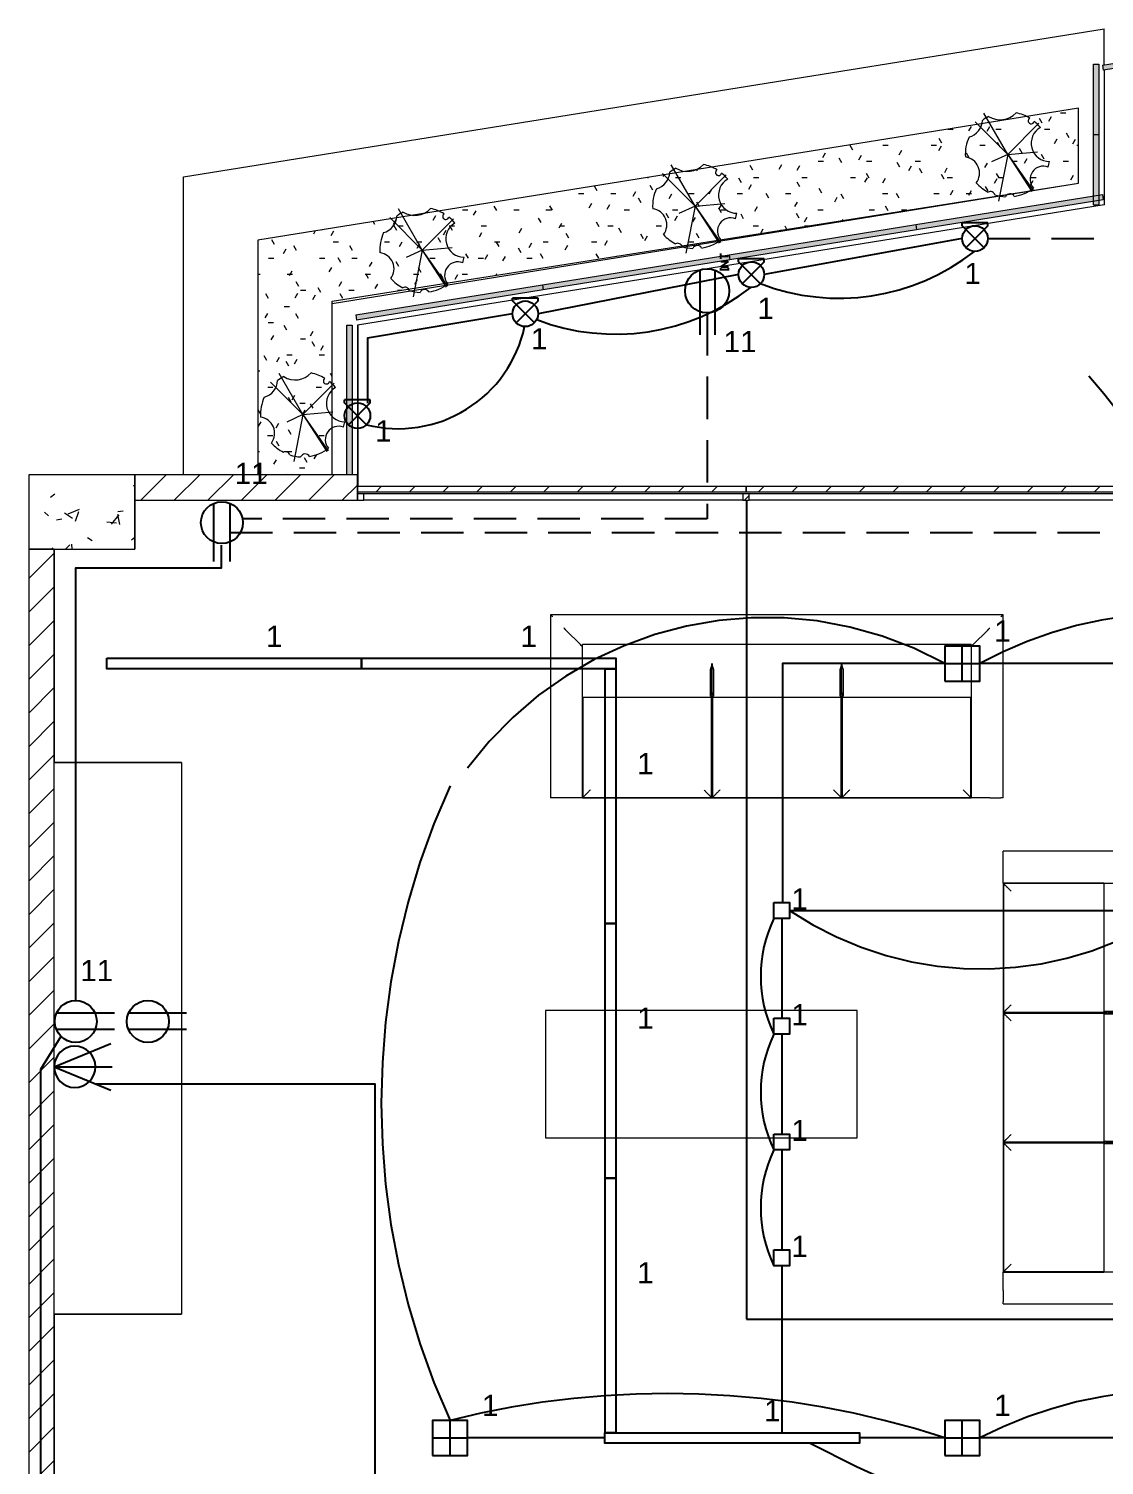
# Model space of a CAD drawing. Header units: inches. Extents: x 131 to 82119, y 71 to 16923.
# Drawn here: x 175.85 to 180.92, y 127.94 to 134.71 of the extents above; entities that cross this region are included whole.
import ezdxf
from ezdxf.enums import TextEntityAlignment as Align

# ---------------------------------------------------------------- set-up
doc = ezdxf.new("R2010")
doc.units = ezdxf.units.IN
doc.header["$MEASUREMENT"] = 0
doc.linetypes.add('HIDDEN', pattern=[9.525, 6.35, -3.175])
doc.linetypes.add('PISO', pattern=[0.3, 0.2, -0.1])
for name, color, linetype, lineweight in [('A-FLOR-____-OTLN', 192, 'Continuous', 18), ('A-FLOR-____-PATT', 8, 'Continuous', 18), ('A-GLAZ-CURT-MCUT', 52, 'Continuous', 18), ('A-GLAZ-CURT-OTLN', 52, 'Continuous', 18), ('A-GLAZ-CWMG-MCUT', 51, 'Continuous', 18), ('A-GLAZ-CWMG-OTLN', 51, 'Continuous', 18), ('A-WALL-____-MCUT', 113, 'Continuous', 18), ('A-WALL-____-OTLN', 113, 'Continuous', 18), ('A-WALL-____-PATT', 111, 'Continuous', 18), ('DUCTO-PARED O TECHO', 7, 'Continuous', 25), ('DUCTO-PISO', 7, 'PISO', 25), ('I-FURN-____-OTLN', 30, 'Continuous', 18), ('L-PLNT-____-OTLN', 71, 'Continuous', 18), ('RED-TELEVISION', 84, 'TELEVISION', 25), ('RED-TELEVISIÓN', 84, 'TELEVISION', 25), ('S-COLS-____-MCUT', 52, 'Continuous', 18), ('S-COLS-____-OTLN', 52, 'Continuous', 18), ('SIMBOLOGIA', 150, 'Continuous', 25)]:
    doc.layers.add(name, color=color, linetype=linetype, lineweight=lineweight)
for name, color, linetype in [('BLOQUES TOMAS Y LUCES', 140, 'Continuous'), ('LAMPARAS', 20, 'Continuous'), ('LUCES Y TOMAS', 5, 'Continuous'), ('Retorno', 5, 'HIDDEN')]:
    doc.layers.add(name, color=color, linetype=linetype)
doc.styles.get("Standard").update_dxf_attribs({"font": 'arial.ttf'})
doc.linetypes.add('TELEVISION', pattern='A,0.32,-0.13,["TV",Standard,S=0.065,R=0,X=-0.065,Y=-0.0325],-0.13', length=0.58)
pattern_1 = [(45, (197.74889, 144.03864), (-0.07919596, 0.07919596), [])]

# ---------------------------------------------------------------- blocks, each defined once
blk = doc.blocks.new('System Panel - Glazed-1898824-ARQ-P1')
at = {"layer": 'A-GLAZ-CURT-OTLN'}
h = blk.add_hatch(dxfattribs=at)
h.set_pattern_fill('FP_38', color=8, style=0, pattern_type=2)
h.set_pattern_definition([(45, (19.435, 11.539), (-0.07919596, 0.07919596), [])])
h.paths.add_polyline_path([(0.916, 0.0245), (0.916, 0.0495), (-0.916, 0.0495), (-0.916, 0.0245), (0.5021, 0.0245)], flags=0)
at = {"layer": 'A-GLAZ-CURT-MCUT'}
for p, q in [((0.916, 0.0495), (-0.916, 0.0495)), ((-0.916, 0.0495), (-0.916, 0.0245)), ((-0.916, 0.0245), (0.916, 0.0245)), ((0.916, 0.0245), (0.916, 0.0495))]:
    blk.add_line(p, q, dxfattribs=at)
blk = doc.blocks.new('System Panel - Glazed-1898825-ARQ-P1')
at = {"layer": 'A-GLAZ-CURT-OTLN'}
h = blk.add_hatch(dxfattribs=at)
h.set_pattern_fill('FP_39', color=8, style=0, pattern_type=2)
h.set_pattern_definition([(45, (17.596, 11.539), (-0.07919596, 0.07919596), [])])
h.paths.add_polyline_path([(0.9235, 0.0245), (0.9235, 0.0495), (-0.9235, 0.0495), (-0.9235, 0.0245), (0.6482, 0.0245)], flags=0)
at = {"layer": 'A-GLAZ-CURT-MCUT'}
for p, q in [((0.9235, 0.0495), (-0.9235, 0.0495)), ((-0.9235, 0.0495), (-0.9235, 0.0245)), ((-0.9235, 0.0245), (0.9235, 0.0245)), ((0.9235, 0.0245), (0.9235, 0.0495))]:
    blk.add_line(p, q, dxfattribs=at)
blk = doc.blocks.new('Rectangular Mullion - 30mm Square-1526672-ARQ-P1')
at = {"layer": 'A-GLAZ-CWMG-MCUT'}
for p, q in [((0, 0.015), (-0.03, 0.015)), ((-0.03, 0.015), (-0.03, -0.015)), ((0, -0.015), (0, 0.015)), ((-0.03, -0.015), (0, -0.015))]:
    blk.add_line(p, q, dxfattribs=at)
blk = doc.blocks.new('Rectangular Mullion - 30mm Square-1526674-ARQ-P1')
at = {"layer": 'A-GLAZ-CWMG-OTLN'}
h = blk.add_hatch(dxfattribs=at)
h.set_pattern_fill('FP_41', color=8, style=0, pattern_type=2)
h.set_pattern_definition([(315, (18.519, -11.539), (0.07919596, 0.07919596), [])])
h.paths.add_polyline_path([(0.015, 0.015), (0.015, -0.015), (-0.015, -0.015), (-0.015, 0.015)], flags=0)
at = {"layer": 'A-GLAZ-CWMG-MCUT'}
for p, q in [((-0.015, 0.015), (0.015, 0.015)), ((-0.015, -0.015), (-0.015, 0.015)), ((0.015, 0.015), (0.015, -0.015)), ((0.015, -0.015), (-0.015, -0.015))]:
    blk.add_line(p, q, dxfattribs=at)
blk = doc.blocks.new('Rectangular Mullion - 30mm Square-1759857-ARQ-P1')
at = {"layer": 'A-GLAZ-CWMG-OTLN'}
for p, q in [((-11.3273, -0.8562), (-13.1444, -0.8562)), ((-11.3273, -0.8862), (-13.1444, -0.8862))]:
    blk.add_line(p, q, dxfattribs=at)
blk = doc.blocks.new('Rectangular Mullion - 30mm Square-1898823-ARQ-P1')
at = {"layer": 'A-GLAZ-CWMG-OTLN'}
for p, q in [((-13.1744, -0.8562), (-14.9615, -0.8562)), ((-13.1744, -0.8862), (-14.9615, -0.8862))]:
    blk.add_line(p, q, dxfattribs=at)
blk = doc.blocks.new('System Panel - Glazed-1960145-ARQ-P1')
at = {"layer": 'A-GLAZ-CURT-OTLN'}
blk.add_hatch(color=256, dxfattribs=at).paths.add_polyline_path([(-0.1763, 0.0495), (-0.1763, 0.0245), (0.1763, 0.0245), (0.1763, 0.0495), (-0.0284, 0.0495)], flags=0)
for p, q in [((-0.1763, 0.0495), (0.1763, 0.0495)), ((0.1763, 0.0245), (-0.1763, 0.0245)), ((0.1763, 0.0495), (0.1763, 0.0245))]:
    blk.add_line(p, q, dxfattribs=at)
blk = doc.blocks.new('System Panel - Glazed-1950951-ARQ-P1')
at = {"layer": 'A-GLAZ-CURT-OTLN'}
blk.add_hatch(color=256, dxfattribs=at).paths.add_polyline_path([(-0.4457, 0.0245), (0.4457, 0.0245), (0.4457, 0.0495), (-0.4457, 0.0495)], flags=0)
for p, q in [((-0.4457, 0.0495), (0.4457, 0.0495)), ((-0.4457, 0.0495), (-0.4457, 0.0245)), ((0.4457, 0.0245), (-0.4457, 0.0245)), ((0.4457, 0.0495), (0.4457, 0.0245))]:
    blk.add_line(p, q, dxfattribs=at)
blk = doc.blocks.new('System Panel - Glazed-1960146-ARQ-P1')
at = {"layer": 'A-GLAZ-CURT-OTLN'}
blk.add_hatch(color=256, dxfattribs=at).paths.add_polyline_path([(-0.1659, 0.0245), (0.1659, 0.0245), (0.1659, 0.0495), (-0.1659, 0.0495)], flags=0)
for p, q in [((-0.1659, 0.0495), (0.1659, 0.0495)), ((-0.1659, 0.0495), (-0.1659, 0.0245)), ((0.1659, 0.0245), (-0.1659, 0.0245)), ((0.1659, 0.0495), (0.1659, 0.0245))]:
    blk.add_line(p, q, dxfattribs=at)
blk = doc.blocks.new('System Panel - Glazed-1950841-ARQ-P1')
at = {"layer": 'A-GLAZ-CURT-OTLN'}
blk.add_hatch(color=256, dxfattribs=at).paths.add_polyline_path([(-0.402, 0.0245), (0.402, 0.0245), (0.402, 0.0495), (-0.402, 0.0495)], flags=0)
for p, q in [((-0.402, 0.0495), (0.402, 0.0495)), ((-0.402, 0.0495), (-0.402, 0.0245)), ((0.402, 0.0245), (-0.402, 0.0245)), ((0.402, 0.0495), (0.402, 0.0245))]:
    blk.add_line(p, q, dxfattribs=at)
blk = doc.blocks.new('M_Mesa-Comedor - 1_47 x 0_60-1691682-ARQ-P1')
at = {"layer": 'I-FURN-____-OTLN'}
for p, q in [((0.7533, 0.3952), (-0.7167, 0.3952)), ((-0.7167, 0.3952), (-0.7167, -0.2048)), ((0.7533, -0.2048), (0.7533, 0.3952)), ((-0.7167, -0.2048), (0.7533, -0.2048))]:
    blk.add_line(p, q, dxfattribs=at)
blk = doc.blocks.new('Sofa_5284 - Sofa_5284-1675427-ARQ-P1')
at = {"layer": 'I-FURN-____-OTLN'}
for p, q in [((-1.3072, 0.8636), (-1.3072, 0)), ((0.8264, 0.8636), (-1.3072, 0.8636)), ((0.8264, 0), (0.8264, 0.8636)), ((-1.1662, 0.7226), (-1.2348, 0.7913)), ((0.6855, 0.7226), (0.7541, 0.7913)), ((0.6764, 0.7228), (-1.1572, 0.7228)), ((-1.1572, 0.7031), (-1.1572, 0.7227)), ((-1.1572, 0.642), (-1.1572, 0.7031)), ((0.6764, 0.7227), (0.6764, 0.7031)), ((0.6764, 0.7031), (0.6764, 0.642)), ((-1.1572, 0.6036), (-1.1572, 0.642)), ((-0.546, 0.4999), (-0.546, 0.6331)), ((-0.546, 0.6331), (-0.546, 0.4999)), ((-0.546, 0.4999), (-0.546, 0.6331)), ((0.0652, 0.4999), (0.0652, 0.6331)), ((0.0652, 0.6331), (0.0652, 0.4999)), ((0.0652, 0.4999), (0.0652, 0.6331)), ((0.6764, 0.642), (0.6764, 0.6036)), ((-1.1572, 0.4767), (-1.1572, 0.6036)), ((-0.553, 0.4801), (-0.553, 0.6036)), ((-0.5389, 0.6036), (-0.5389, 0.4801)), ((0.0582, 0.4801), (0.0582, 0.6036)), ((0.0723, 0.6036), (0.0723, 0.4801)), ((0.6764, 0.6036), (0.6764, 0.4767)), ((-1.1572, 0.4757), (-1.1572, 0.4767)), ((-1.1572, 0), (-1.1572, 0.4767)), ((-1.1572, 0.4757), (-1.1572, 0.0025)), ((-1.1572, 0.4755), (0.6764, 0.4755)), ((-1.1567, 0.0025), (-1.1567, 0.4757)), ((-1.1547, 0.4757), (-1.1547, 0.0025)), ((-1.1547, 0.4757), (-1.1547, 0.0025)), ((-0.5389, 0.4801), (-0.553, 0.4801)), ((-0.5485, 0.0025), (-0.5485, 0.4757)), ((-0.5485, 0.0025), (-0.5485, 0.4757)), ((-0.5465, 0.4757), (-0.5465, 0.0025)), ((-0.546, 0.4757), (-0.546, 0.0025)), ((-0.546, 0.0025), (-0.546, 0.4757)), ((-0.5455, 0.0025), (-0.5455, 0.4757)), ((-0.5435, 0.4757), (-0.5435, 0.0025)), ((-0.5435, 0.4757), (-0.5435, 0.0025)), ((0.0723, 0.4801), (0.0582, 0.4801)), ((0.0627, 0.0025), (0.0627, 0.4757)), ((0.0627, 0.0025), (0.0627, 0.4757)), ((0.0647, 0.4757), (0.0647, 0.0025)), ((0.0652, 0.4757), (0.0652, 0.0025)), ((0.0652, 0.0025), (0.0652, 0.4757)), ((0.0657, 0.0025), (0.0657, 0.4757)), ((0.0677, 0.4757), (0.0677, 0.0025)), ((0.0677, 0.4757), (0.0677, 0.0025)), ((0.6739, 0.0025), (0.6739, 0.4757)), ((0.6739, 0.0025), (0.6739, 0.4757)), ((0.6759, 0.4757), (0.6759, 0.0025)), ((0.6764, 0.4767), (0.6764, 0.4757)), ((0.6764, 0.4767), (0.6764, 0)), ((0.6764, 0.0025), (0.6764, 0.4757)), ((-1.2972, 0), (-1.3072, 0)), ((-1.2442, 0), (-1.2972, 0)), ((-1.2348, 0), (-1.2442, 0)), ((-1.1662, 0), (-1.2348, 0)), ((-1.1572, 0), (-1.1662, 0)), ((-1.1572, 0.0025), (-1.1567, 0.0025)), ((-1.1572, 0), (0.6764, 0)), ((-1.1547, 0.0025), (-1.1567, 0.0025)), ((-1.1547, 0.0025), (-0.5485, 0.0025)), ((-0.5465, 0.0025), (-0.5485, 0.0025)), ((-0.5465, 0.0025), (-0.546, 0.0025)), ((-0.546, 0.0025), (-0.5455, 0.0025)), ((-0.5435, 0.0025), (-0.5455, 0.0025)), ((-0.5435, 0.0025), (0.0627, 0.0025)), ((0.0647, 0.0025), (0.0627, 0.0025)), ((0.0647, 0.0025), (0.0652, 0.0025)), ((0.0652, 0.0025), (0.0657, 0.0025)), ((0.0677, 0.0025), (0.0657, 0.0025)), ((0.0677, 0.0025), (0.6739, 0.0025)), ((0.6759, 0.0025), (0.6739, 0.0025)), ((0.6759, 0.0025), (0.6764, 0.0025)), ((0.6855, 0), (0.6764, 0)), ((0.7541, 0), (0.6855, 0)), ((0.7635, 0), (0.7541, 0)), ((0.7635, 0), (0.8164, 0)), ((0.8264, 0), (0.8164, 0))]:
    blk.add_line(p, q, dxfattribs=at)
for centre, major_axis, start_param, end_param in [((-0.581, 0.4999), (-0.035, 0), 2.49648, 3.141593), ((-0.511, 0.4999), (0.035, 0), 3.141593, 3.786705), ((0.0302, 0.4999), (-0.035, 0), 2.49648, 3.141593), ((0.1002, 0.4999), (0.035, 0), 3.141593, 3.786705)]:
    blk.add_ellipse(centre, major_axis=major_axis, ratio=0.939693, start_param=start_param, end_param=end_param, dxfattribs=at)
for points, knots in [([(-1.2972, 0.8536), (-1.298, 0.8545), (-1.2993, 0.8558), (-1.301, 0.8574), (-1.302, 0.8584), (-1.3027, 0.8592), (-1.3034, 0.8599), (-1.3041, 0.8605), (-1.3047, 0.8611), (-1.3052, 0.8617), (-1.3059, 0.8623), (-1.3064, 0.8629), (-1.307, 0.8634), (-1.3072, 0.8636), (-1.3072, 0.8636)], [0, 0, 0, 0, 0.166667, 0.25, 0.333333, 0.375, 0.416667, 0.5, 0.541667, 0.583333, 0.666667, 0.75, 0.833333, 1, 1, 1, 1]), ([(0.8164, 0.8536), (0.8173, 0.8545), (0.8186, 0.8558), (0.8203, 0.8574), (0.8213, 0.8584), (0.822, 0.8592), (0.8227, 0.8599), (0.8234, 0.8605), (0.824, 0.8611), (0.8245, 0.8617), (0.8251, 0.8623), (0.8257, 0.8629), (0.8263, 0.8634), (0.8264, 0.8636), (0.8264, 0.8636)], [0, 0, 0, 0, 0.166667, 0.25, 0.333333, 0.375, 0.416667, 0.5, 0.541667, 0.583333, 0.666667, 0.75, 0.833333, 1, 1, 1, 1]), ([(-1.2348, 0.7913), (-1.2351, 0.7916), (-1.2357, 0.7921), (-1.2367, 0.7931), (-1.2375, 0.794), (-1.2385, 0.7949), (-1.2395, 0.796), (-1.2407, 0.7971), (-1.2422, 0.7986), (-1.2434, 0.7998), (-1.2442, 0.8007)], [0, 0, 0, 0, 0.2, 0.3, 0.4, 0.5, 0.6, 0.7, 0.8, 1, 1, 1, 1]), ([(0.7541, 0.7913), (0.7544, 0.7916), (0.7549, 0.7921), (0.7559, 0.7931), (0.7568, 0.794), (0.7578, 0.7949), (0.7588, 0.796), (0.7599, 0.7971), (0.7615, 0.7986), (0.7627, 0.7999), (0.7635, 0.8007)], [0, 0, 0, 0, 0.2, 0.3, 0.4, 0.5, 0.6, 0.7, 0.8, 1, 1, 1, 1]), ([(-0.553, 0.6036), (-0.553, 0.6039), (-0.5529, 0.6048), (-0.5526, 0.6061), (-0.5522, 0.6073), (-0.5519, 0.6082), (-0.5516, 0.6093), (-0.5512, 0.6103), (-0.5508, 0.6114), (-0.5503, 0.6126), (-0.5499, 0.6138), (-0.5494, 0.6151), (-0.549, 0.6164), (-0.5486, 0.6178), (-0.5481, 0.6192), (-0.5477, 0.6206), (-0.5474, 0.6221), (-0.547, 0.6236), (-0.5467, 0.6251), (-0.5464, 0.6272), (-0.5461, 0.6299), (-0.546, 0.6321), (-0.546, 0.6331)], [0, 0, 0, 0, 0.083333, 0.166667, 0.208333, 0.25, 0.291667, 0.333333, 0.375, 0.416667, 0.458333, 0.5, 0.541667, 0.583333, 0.625, 0.666667, 0.708333, 0.75, 0.791667, 0.833333, 0.916667, 1, 1, 1, 1]), ([(-0.546, 0.6331), (-0.5459, 0.6321), (-0.5458, 0.6299), (-0.5456, 0.6272), (-0.5452, 0.6251), (-0.5449, 0.6236), (-0.5446, 0.6221), (-0.5442, 0.6206), (-0.5438, 0.6192), (-0.5434, 0.6178), (-0.5429, 0.6164), (-0.5425, 0.6151), (-0.542, 0.6138), (-0.5416, 0.6126), (-0.5412, 0.6114), (-0.5408, 0.6103), (-0.5404, 0.6093), (-0.54, 0.6082), (-0.5397, 0.6073), (-0.5393, 0.6061), (-0.5391, 0.6048), (-0.5389, 0.6039), (-0.5389, 0.6036)], [0, 0, 0, 0, 0.083333, 0.166667, 0.208333, 0.25, 0.291667, 0.333333, 0.375, 0.416667, 0.458333, 0.5, 0.541667, 0.583333, 0.625, 0.666667, 0.708333, 0.75, 0.791667, 0.833333, 0.916667, 1, 1, 1, 1]), ([(0.0582, 0.6036), (0.0582, 0.6039), (0.0583, 0.6048), (0.0586, 0.6061), (0.059, 0.6073), (0.0593, 0.6082), (0.0596, 0.6093), (0.06, 0.6103), (0.0604, 0.6114), (0.0609, 0.6126), (0.0613, 0.6138), (0.0618, 0.6151), (0.0622, 0.6164), (0.0626, 0.6178), (0.0631, 0.6192), (0.0635, 0.6206), (0.0638, 0.6221), (0.0642, 0.6236), (0.0645, 0.6251), (0.0648, 0.6272), (0.0651, 0.6299), (0.0652, 0.6321), (0.0652, 0.6331)], [0, 0, 0, 0, 0.083333, 0.166667, 0.208333, 0.25, 0.291667, 0.333333, 0.375, 0.416667, 0.458333, 0.5, 0.541667, 0.583333, 0.625, 0.666667, 0.708333, 0.75, 0.791667, 0.833333, 0.916667, 1, 1, 1, 1]), ([(0.0652, 0.6331), (0.0653, 0.6321), (0.0654, 0.6299), (0.0656, 0.6272), (0.066, 0.6251), (0.0663, 0.6236), (0.0666, 0.6221), (0.067, 0.6206), (0.0674, 0.6192), (0.0678, 0.6178), (0.0683, 0.6164), (0.0687, 0.6151), (0.0692, 0.6138), (0.0696, 0.6126), (0.07, 0.6114), (0.0704, 0.6103), (0.0708, 0.6093), (0.0712, 0.6082), (0.0715, 0.6073), (0.0719, 0.6061), (0.0721, 0.6048), (0.0723, 0.6039), (0.0723, 0.6036)], [0, 0, 0, 0, 0.083333, 0.166667, 0.208333, 0.25, 0.291667, 0.333333, 0.375, 0.416667, 0.458333, 0.5, 0.541667, 0.583333, 0.625, 0.666667, 0.708333, 0.75, 0.791667, 0.833333, 0.916667, 1, 1, 1, 1]), ([(-1.1197, 0.0375), (-1.1228, 0.0344), (-1.1273, 0.0299), (-1.1331, 0.0241), (-1.1365, 0.0206), (-1.1391, 0.018), (-1.1416, 0.0156), (-1.1439, 0.0133), (-1.146, 0.0112), (-1.1479, 0.0092), (-1.1501, 0.0071), (-1.1521, 0.0051), (-1.1541, 0.0031), (-1.1547, 0.0025), (-1.1547, 0.0025)], [0, 0, 0, 0, 0.166667, 0.25, 0.333333, 0.375, 0.416667, 0.5, 0.541667, 0.583333, 0.666667, 0.75, 0.833333, 1, 1, 1, 1]), ([(-0.5835, 0.0375), (-0.5804, 0.0344), (-0.5758, 0.0299), (-0.57, 0.0241), (-0.5666, 0.0206), (-0.564, 0.0181), (-0.5615, 0.0156), (-0.5592, 0.0132), (-0.5571, 0.0112), (-0.5552, 0.0092), (-0.5531, 0.0071), (-0.551, 0.0051), (-0.5491, 0.0031), (-0.5485, 0.0025), (-0.5485, 0.0025)], [0, 0, 0, 0, 0.166667, 0.25, 0.333333, 0.375, 0.416667, 0.5, 0.541667, 0.583333, 0.666667, 0.75, 0.833333, 1, 1, 1, 1]), ([(-0.5085, 0.0375), (-0.5116, 0.0344), (-0.5161, 0.0299), (-0.5219, 0.0241), (-0.5253, 0.0206), (-0.5279, 0.018), (-0.5304, 0.0156), (-0.5327, 0.0133), (-0.5348, 0.0112), (-0.5367, 0.0092), (-0.5389, 0.0071), (-0.5409, 0.0051), (-0.5429, 0.0031), (-0.5435, 0.0025), (-0.5435, 0.0025)], [0, 0, 0, 0, 0.166667, 0.25, 0.333333, 0.375, 0.416667, 0.5, 0.541667, 0.583333, 0.666667, 0.75, 0.833333, 1, 1, 1, 1]), ([(0.0277, 0.0375), (0.0308, 0.0344), (0.0354, 0.0299), (0.0412, 0.0241), (0.0446, 0.0206), (0.0472, 0.0181), (0.0497, 0.0156), (0.052, 0.0132), (0.0541, 0.0112), (0.056, 0.0092), (0.0581, 0.0071), (0.0602, 0.0051), (0.0621, 0.0031), (0.0627, 0.0025), (0.0627, 0.0025)], [0, 0, 0, 0, 0.166667, 0.25, 0.333333, 0.375, 0.416667, 0.5, 0.541667, 0.583333, 0.666667, 0.75, 0.833333, 1, 1, 1, 1]), ([(0.1027, 0.0375), (0.0996, 0.0344), (0.0951, 0.0299), (0.0893, 0.0241), (0.0859, 0.0206), (0.0833, 0.018), (0.0808, 0.0156), (0.0785, 0.0133), (0.0764, 0.0112), (0.0745, 0.0092), (0.0723, 0.0071), (0.0703, 0.0051), (0.0683, 0.0031), (0.0677, 0.0025), (0.0677, 0.0025)], [0, 0, 0, 0, 0.166667, 0.25, 0.333333, 0.375, 0.416667, 0.5, 0.541667, 0.583333, 0.666667, 0.75, 0.833333, 1, 1, 1, 1]), ([(0.6389, 0.0375), (0.642, 0.0344), (0.6466, 0.0299), (0.6524, 0.0241), (0.6558, 0.0206), (0.6584, 0.0181), (0.6609, 0.0156), (0.6632, 0.0132), (0.6653, 0.0112), (0.6672, 0.0092), (0.6693, 0.0071), (0.6714, 0.0051), (0.6733, 0.0031), (0.6739, 0.0025), (0.6739, 0.0025)], [0, 0, 0, 0, 0.166667, 0.25, 0.333333, 0.375, 0.416667, 0.5, 0.541667, 0.583333, 0.666667, 0.75, 0.833333, 1, 1, 1, 1])]:
    blk.add_open_spline(points, degree=3, knots=knots, dxfattribs=at)
for points in [[(-1.1572, 0.7136), (-1.1572, 0.7136), (-1.1587, 0.7151), (-1.1632, 0.7196), (-1.1662, 0.7226)], [(0.6764, 0.7136), (0.6764, 0.7136), (0.678, 0.7151), (0.6825, 0.7197), (0.6855, 0.7226)]]:
    blk.add_open_spline(points, degree=3, dxfattribs=at)
blk = doc.blocks.new('Mueble TV - 1200 x 600 x 450 mm-1108446-ARQ-P1')
at = {"layer": 'I-FURN-____-OTLN'}
for p, q in [((-1.3, -0.2925), (-1.3, 0.3075)), ((-1.3, 0.3075), (-1.3, -0.2925)), ((1.3, 0.3075), (1.3, -0.2925)), ((1.3, -0.2925), (1.3, 0.3075)), ((1.3, -0.2925), (-1.3, -0.2925)), ((1.3, -0.2925), (-1.3, -0.2925))]:
    blk.add_line(p, q, dxfattribs=at)
blk = doc.blocks.new('M_RPC Plant - Tropical - Agave - 0_45 Meters-752007-ARQ-P1')
at = {"layer": 'L-PLNT-____-OTLN'}
for q in [(-0.1531, 0.1496), (-0.1121, 0.1907), (0.1474, 0.1437), (0.1412, 0.0087), (-0.0755, -0.0388), (-0.0429, -0.2245), (0.1136, -0.1784), (0.1196, -0.1743)]:
    blk.add_line((0.0001, -0.0036), q, dxfattribs=at)
for centre, radius, start, end in [((-0.2035, 0.1601), 0.0842, 284.57613, 357.80784), ((0.0001, -0.0036), 0.2, 116.66959, 126.64874), ((-0.0359, 0.2628), 0.1029, 238.46574, 316.91228), ((0.0001, -0.0036), 0.2, 58.80801, 78.70842), ((0.1112, 0.1551), 0.0145, 121.29669, 348.70331), ((0.0001, -0.0036), 0.2, 39.64798, 51.19199), ((0.0001, -0.0036), 0.2, 155.73523, 183.40242), ((0.1972, 0.0492), 0.0863, 119.9838, 270.0162), ((-0.21, -0.0919), 0.0771, 323.3668, 82.22601), ((0.1685, -0.1215), 0.0628, 68.9276, 221.0724), ((0.0001, -0.0036), 0.2, 342.74241, 350.35202), ((0.0001, -0.0036), 0.2, 222.19039, 242.62092), ((-0.0817, -0.2008), 0.0221, 17.36476, 117.58763), ((0.0001, -0.0036), 0.2, 252.33148, 266.99421), ((0.011, -0.212), 0.0231, 28.15183, 157.84817), ((0.0001, -0.0036), 0.2, 279.00579, 307.25759)]:
    blk.add_arc(centre, radius, start, end, dxfattribs=at)
blk = doc.blocks.new('System Panel - Glazed-V30-ARQ-P1')
at = {"layer": 'A-GLAZ-CURT-OTLN'}
blk.add_hatch(color=256, dxfattribs=at).paths.add_polyline_path([(-0.1763, 0.0495), (-0.1763, 0.0245), (0.1763, 0.0245), (0.1763, 0.0495)], flags=0)
for p, q in [((-0.1763, 0.0495), (0.1763, 0.0495)), ((-0.1763, 0.0495), (-0.1763, 0.0245)), ((0.1763, 0.0245), (-0.1763, 0.0245)), ((0.1763, 0.0495), (0.1763, 0.0245))]:
    blk.add_line(p, q, dxfattribs=at)
blk = doc.blocks.new('LUZAP')
at = {"layer": 'SIMBOLOGIA'}
for p, q in [((-0.09, 0.02), (0.064, 0.174)), ((-0.064, 0.174), (0.09, 0.02)), ((-0.09, 0.02), (-0.09, 0)), ((-0.09, 0), (0.09, 0)), ((0.09, 0.02), (0.09, 0))]:
    blk.add_line(p, q, dxfattribs=at)
blk.add_circle((0, 0.11), 0.09, dxfattribs=at)
blk = doc.blocks.new('TOMA')
at = {"layer": 'SIMBOLOGIA'}
for p, q in [((-0.0301, 0.2165), (-0.0301, 0.0062)), ((0.0294, 0.2165), (0.0294, 0.1463)), ((0.0294, 0.1463), (0.0294, 0.0059))]:
    blk.add_line(p, q, dxfattribs=at)
blk.add_circle((0, 0.0761), 0.0761, dxfattribs=at)
blk = doc.blocks.new('TV')
at = {"layer": 'RED-TELEVISION', "linetype": 'Continuous'}
for q in [(-0.2063, 0.0852), (-0.2103, 0), (-0.2063, -0.0852)]:
    blk.add_line((0, 0), q, dxfattribs=at)
blk.add_circle((-0.075, 0), 0.075, dxfattribs=at)
blk = doc.blocks.new('TOMA MONOF INTEMPERIE')
at = {"layer": 'BLOQUES TOMAS Y LUCES'}
for p, q in [((-0.0076, 0.044), (-0.3947, 0.044)), ((-0.0084, -0.0462), (-0.3947, -0.0462)), ((-0.0108, -0.0813), (0.0049, -0.0813)), ((-0.003, -0.0813), (-0.003, -0.1274)), ((0.0127, -0.0813), (0.0127, -0.1274)), ((0.0127, -0.0813), (0.0441, -0.1274)), ((0.0441, -0.0813), (0.0441, -0.1274)), ((0.0598, -0.0813), (0.0912, -0.0813)), ((0.0755, -0.0813), (0.0755, -0.1274)), ((-0.0108, -0.1274), (0.0049, -0.1274))]:
    blk.add_line(p, q, dxfattribs=at)
blk.add_circle((-0.1319, 0), 0.1319, dxfattribs=at)

msp = doc.modelspace()

# ---------------------------------------------------------------- hatches: boundary and pattern name
at = {"layer": 'A-FLOR-____-PATT'}
h = msp.add_hatch(dxfattribs=at)
h.set_pattern_fill('FP_52', color=256, style=0, pattern_type=2)
h.set_pattern_definition([(0, (197.74889, 144.03864), (0.305, 0.076), [0.025, -0.203, 0.025, -0.203, -1.219]), (0, (197.74889, 144.03864), (0.305, 0.076), [-0.457, 0.025, -0.432, 0.025, -0.203, -0.533]), (0, (197.74889, 144.03864), (0.305, 0.076), [-1.143, 0.025, -0.127, 0.025, -0.356]), (120, (197.86289, 144.07764), (-0.21831793, 0.22613775), [0.025, -0.203, 0.025, -0.203, -1.219]), (120, (197.86289, 144.07764), (-0.21831793, 0.22613775), [-0.457, 0.025, -0.432, 0.025, -0.203, -0.533]), (120, (197.86289, 144.07764), (-0.21831793, 0.22613775), [-1.143, 0.025, -0.127, 0.025, -0.356]), (240, (197.90089, 144.22964), (-0.08668207, -0.30213775), [0.025, -0.203, 0.025, -0.203, -1.219]), (240, (197.90089, 144.22964), (-0.08668207, -0.30213775), [-0.457, 0.025, -0.432, 0.025, -0.203, -0.533]), (240, (197.90089, 144.22964), (-0.08668207, -0.30213775), [-1.143, 0.025, -0.127, 0.025, -0.356])])
h.paths.add_polyline_path([(177.2774, 132.6055), (177.2774, 133.4231), (180.7974, 133.9795), (180.7974, 134.334), (176.9274, 133.7111), (176.9274, 132.6055)], flags=0)
at = {"layer": 'A-WALL-____-PATT'}
h = msp.add_hatch(dxfattribs=at)
h.set_pattern_fill('FP_37', color=8, style=0, pattern_type=2)
h.set_pattern_definition(pattern_1)
h.paths.add_polyline_path([(177.3974, 132.4855), (177.3974, 132.6055), (176.3474, 132.6055), (176.3474, 132.4855), (176.8298, 132.4855)], flags=0)
h = msp.add_hatch(dxfattribs=at)
h.set_pattern_fill('FP_37', color=8, style=0, pattern_type=2)
h.set_pattern_definition(pattern_1)
h.paths.add_polyline_path([(175.8474, 127.4175), (175.9674, 127.4175), (175.9674, 132.2555), (175.8474, 132.2555), (175.8474, 129.1642)], flags=0)
at = {"layer": 'S-COLS-____-OTLN'}
h = msp.add_hatch(dxfattribs=at)
h.set_pattern_fill('FP_31', style=0, pattern_type=2)
h.set_pattern_definition([(50, (197.7489, 144.03864), (0.546432, -0.047308), [0.057, -0.629]), (355, (197.7489, 144.03864), (-0.105429, 0.57337), [0.046, -0.503]), (100.451, (197.7939, 144.03464), (0.440955, 0.525708), [0.049, -0.534]), (46.184, (197.7489, 144.19164), (0.813123, -0.12606), [0.086, -0.943]), (96.636, (197.8169, 144.18064), (0.711995, 0.742252), [0.073, -0.801]), (351.184, (197.7489, 144.19164), (0.71223, 0.742616), [0.069, -0.754]), (21, (197.8249, 144.15364), (0.454985, -0.306292), [0.057, -0.629]), (326, (197.8249, 144.15364), (0.185766, 0.552594), [0.046, -0.503]), (71.451, (197.8629, 144.12764), (0.640536, 0.246016), [0.049, -0.534]), (37.5, (197.7489, 144.03864), (0.009206, 0.2541166), [0.025, -0.472, 0.025, -0.485, -0.505]), (37.5, (197.7489, 144.03864), (0.009206, 0.2541166), [-1.007, 0.025, -0.48]), (7.5, (197.7489, 144.03864), (0.2004608, 0.3007382), [0.025, -0.266, 0.025, -0.46, -0.192]), (7.5, (197.7489, 144.03864), (0.2004608, 0.3007382), [-0.776, 0.025, -0.167]), (327.5, (197.5789, 144.03864), (0.4064829, -0.0170776), [0.025, -0.165, 0.025, -0.569, -0.789]), (327.5, (197.5789, 144.03864), (0.4064829, -0.0170776), [-0.785, 0.025, -0.764]), (317.5, (197.5029, 144.03864), (0.4439987, 0.076008), [0.025, -0.223, 0.025, -0.37, -0.56]), (317.5, (197.5029, 144.03864), (0.4439987, 0.076008), [-0.642, 0.025, -0.535])])
h.paths.add_polyline_path([(176.3474, 132.2555), (176.3474, 132.6055), (175.8474, 132.6055), (175.8474, 132.2555)], flags=0)

# ---------------------------------------------------------------- linework, layer by layer
at = {"linetype": 'HIDDEN'}
for p, q in [((179.232, 132.4806), (179.232, 128.6253)), ((179.232, 128.6253), (183.2987, 128.6253))]:
    msp.add_line(p, q, dxfattribs=at)
at = {"layer": 'A-FLOR-____-OTLN'}
for p, q in [((177.2774, 133.4231), (180.7974, 133.9795)), ((180.919, 133.8775), (180.9174, 133.8772)), ((177.2774, 132.6055), (177.2774, 133.4231)), ((177.399, 133.311), (177.399, 132.55)), ((177.3978, 132.525), (177.3978, 132.5155)), ((176.3478, 132.4855), (176.3478, 132.2555)), ((175.9678, 132.2555), (175.9678, 131.249)), ((175.9678, 128.649), (175.9678, 127.4175))]:
    msp.add_line(p, q, dxfattribs=at)
at = {"layer": 'A-WALL-____-MCUT'}
for p, q in [((177.3974, 132.6055), (176.3474, 132.6055)), ((176.3474, 132.6055), (176.3474, 132.4855)), ((177.3974, 132.4855), (177.3974, 132.6055)), ((176.3474, 132.4855), (177.3974, 132.4855)), ((175.9674, 132.2555), (175.8474, 132.2555)), ((175.8474, 132.2555), (175.8474, 127.4175)), ((175.9674, 127.4175), (175.9674, 132.2555))]:
    msp.add_line(p, q, dxfattribs=at)
at = {"layer": 'A-WALL-____-OTLN'}
for p, q in [((176.5774, 134.0093), (180.9174, 134.7078)), ((180.9174, 134.5379), (180.9174, 134.7078)), ((180.9174, 134.5126), (180.9174, 133.8772)), ((180.7974, 134.334), (176.9274, 133.7111)), ((180.7974, 133.9795), (180.7974, 134.334)), ((176.5774, 132.6055), (176.5774, 134.0093)), ((177.2774, 133.413), (180.7974, 133.9795)), ((180.9174, 133.8772), (177.3974, 133.3107)), ((176.9274, 133.7111), (176.9274, 132.6055)), ((177.3974, 133.3107), (177.3974, 132.6055))]:
    msp.add_line(p, q, dxfattribs=at)
at = {"layer": 'DUCTO-PARED O TECHO'}
for points in [[(180.2483, 133.7188), (179.315, 133.5491)], [(179.194, 133.5491), (178.2489, 133.3641)], [(178.128, 133.3641), (177.4441, 133.2494), (177.4441, 132.9427)], [(176.069, 130.1276), (176.069, 132.1665), (176.7566, 132.1665), (176.7566, 132.2732)], [(180.1663, 131.7157), (179.4008, 131.7157), (179.4008, 130.5894)], [(182.1996, 131.7157), (180.331, 131.7157)], [(179.4348, 130.5519), (181.1776, 130.5519)], [(179.3974, 130.5144), (179.3974, 130.0438)], [(175.9995, 129.9586), (175.9035, 129.8017), (175.9035, 127.5366), (176.7713, 127.5366)], [(179.3974, 129.9688), (179.3974, 129.4982)], [(179.3974, 129.4232), (179.3974, 128.9495)], [(179.3974, 128.8777), (179.3974, 128.0907)], [(178.564, 128.0657), (177.9163, 128.0657)], [(180.1663, 128.0657), (179.764, 128.0657)], [(182.1996, 128.0657), (180.331, 128.0657)]]:
    msp.add_lwpolyline(points, dxfattribs=at)
at = {"layer": 'DUCTO-PISO'}
for points in [[(180.3692, 133.7188), (182.9213, 133.7188), (182.9213, 128.234), (183.4609, 128.234), (183.4609, 127.6414)], [(176.7971, 132.334), (183.6991, 132.334), (183.6991, 133.3744)], [(179.0457, 133.3683), (179.0457, 132.3972), (176.8553, 132.3972)]]:
    msp.add_lwpolyline(points, dxfattribs=at)
at = {"layer": 'LAMPARAS'}
for p, q in [((180.331, 131.798), (180.1663, 131.798)), ((180.1663, 131.798), (180.1663, 131.6333)), ((180.2487, 131.6333), (180.2487, 131.798)), ((180.1663, 131.7157), (180.331, 131.7157)), ((180.1663, 131.6333), (180.331, 131.6333)), ((177.9163, 128.148), (177.7516, 128.148)), ((177.7516, 128.148), (177.7516, 127.9833)), ((177.834, 127.9833), (177.834, 128.148)), ((180.331, 128.148), (180.1663, 128.148)), ((180.1663, 128.148), (180.1663, 127.9833)), ((180.2487, 127.9833), (180.2487, 128.148)), ((177.7516, 128.0657), (177.9163, 128.0657)), ((180.1663, 128.0657), (180.331, 128.0657)), ((177.7516, 127.9833), (177.9163, 127.9833)), ((180.1663, 127.9833), (180.331, 127.9833))]:
    msp.add_line(p, q, dxfattribs=at)
for points in [[(180.1663, 131.6333), (180.331, 131.6333), (180.331, 131.798), (180.1663, 131.798)], [(176.2156, 131.7407), (177.4156, 131.7407), (177.4156, 131.6907), (176.2156, 131.6907)], [(177.4156, 131.7407), (178.6156, 131.7407), (178.6156, 131.6907), (177.4156, 131.6907)], [(178.5656, 130.4907), (178.5656, 131.6907), (178.6156, 131.6907), (178.6156, 130.4907)], [(179.3599, 130.5894), (179.4348, 130.5894), (179.4348, 130.5144), (179.3599, 130.5144)], [(178.5656, 129.2907), (178.5656, 130.4907), (178.6156, 130.4907), (178.6156, 129.2907)], [(179.3599, 130.0438), (179.4348, 130.0438), (179.4348, 129.9688), (179.3599, 129.9688)], [(179.3599, 129.4982), (179.4348, 129.4982), (179.4348, 129.4232), (179.3599, 129.4232)], [(178.5656, 128.0907), (178.5656, 129.2907), (178.6156, 129.2907), (178.6156, 128.0907)], [(179.3599, 128.9527), (179.4348, 128.9527), (179.4348, 128.8777), (179.3599, 128.8777)], [(177.7516, 127.9833), (177.9163, 127.9833), (177.9163, 128.148), (177.7516, 128.148)], [(180.1663, 127.9833), (180.331, 127.9833), (180.331, 128.148), (180.1663, 128.148)], [(178.564, 128.0907), (179.764, 128.0907), (179.764, 128.0407), (178.564, 128.0407)]]:
    msp.add_lwpolyline(points, close=True, dxfattribs=at)
at = {"layer": 'RED-TELEVISIÓN'}
msp.add_lwpolyline([(177.4813, 124.6702), (177.4813, 129.7331), (176.1661, 129.7331)], dxfattribs=at)
at = {"layer": 'Retorno'}
for centre, radius, start, end in [((179.6675, 134.4711), 1.0334, 249.00231, 308.14284), ((170.5204, 124.533), 13.3989, 12.4319, 42.94532), ((178.6133, 134.3015), 1.0334, 249.00231, 308.14284), ((177.5897, 133.4324), 0.6096, 255.80571, 347.81516), ((179.3228, 130.1854), 1.7474, 61.13629, 143.60349), ((181.2653, 130.0084), 1.9462, 61.31041, 118.68959), ((181.1204, 129.6439), 3.6109, 155.52591, 204.47409), ((180.3389, 131.8977), 1.6214, 236.10782, 306.56195), ((179.9324, 130.2416), 0.6341, 154.52249, 205.47751), ((179.9324, 129.696), 0.6341, 154.52249, 205.47751), ((179.9324, 129.1504), 0.6341, 154.52249, 205.47751), ((178.8585, 124.0953), 4.1802, 71.76821, 104.18721), ((181.2653, 126.2516), 2.0405, 62.75002, 117.24998), ((182.3566, 133.423), 6.0789, 242.30107, 278.91497)]:
    msp.add_arc(centre, radius, start, end, dxfattribs=at)
at = {"layer": 'S-COLS-____-MCUT'}
for p, q in [((176.3474, 132.6055), (175.8474, 132.6055)), ((175.8474, 132.6055), (175.8474, 132.2555)), ((176.3474, 132.2555), (176.3474, 132.6055)), ((175.8474, 132.2555), (176.3474, 132.2555))]:
    msp.add_line(p, q, dxfattribs=at)

# ---------------------------------------------------------------- block references
at = {"layer": 'A-GLAZ-CURT-OTLN'}
for name, p, rotation in [('System Panel - Glazed-1950841-ARQ-P1', (181.3143, 134.5517), 9.142932061675513), ('System Panel - Glazed-1960146-ARQ-P1', (180.9174, 134.3748), 90.0000000000002), ('System Panel - Glazed-1960146-ARQ-P1', (180.9174, 134.0431), 90.0000000000002), ('System Panel - Glazed-1950951-ARQ-P1', (180.4774, 133.8064), 9.142932061675474), ('System Panel - Glazed-1950951-ARQ-P1', (179.5974, 133.6648), 9.142932061675474), ('System Panel - Glazed-1950951-ARQ-P1', (178.7174, 133.5232), 9.142932061675474), ('System Panel - Glazed-1950951-ARQ-P1', (177.8374, 133.3815), 9.142932061675474), ('System Panel - Glazed-V30-ARQ-P1', (177.3974, 133.1344), 90.00000000000037), ('System Panel - Glazed-1960145-ARQ-P1', (177.3974, 132.7818), 90.00000000000037)]:
    msp.add_blockref(name, p, dxfattribs=dict(at, rotation=rotation))
for name, p in [('System Panel - Glazed-1898824-ARQ-P1', (178.3135, 132.5005)), ('System Panel - Glazed-1898825-ARQ-P1', (180.153, 132.5005))]:
    msp.add_blockref(name, p, dxfattribs=at)
at = {"layer": 'A-GLAZ-CWMG-OTLN', "rotation": 180}
msp.add_blockref('Rectangular Mullion - 30mm Square-1526672-ARQ-P1', (177.3974, 132.5005), dxfattribs=at)
at = {"layer": 'A-GLAZ-CWMG-OTLN'}
for name in ['Rectangular Mullion - 30mm Square-1898823-ARQ-P1', 'Rectangular Mullion - 30mm Square-1759857-ARQ-P1']:
    msp.add_blockref(name, (192.3889, 133.3716), dxfattribs=at)
at = {"layer": 'A-GLAZ-CWMG-OTLN', "extrusion": (0, 0, -1), "rotation": 180}
msp.add_blockref('Rectangular Mullion - 30mm Square-1526674-ARQ-P1', (-179.2295, 132.5005), dxfattribs=at)
at = {"layer": 'I-FURN-____-OTLN'}
for name, p in [('Sofa_5284 - Sofa_5284-1675427-ARQ-P1', (179.6147, 131.0824)), ('M_Mesa-Comedor - 1_47 x 0_60-1691682-ARQ-P1', (179.0004, 129.6859))]:
    msp.add_blockref(name, p, dxfattribs=at)
for name, p, rotation in [('Mueble TV - 1200 x 600 x 450 mm-1108446-ARQ-P1', (176.2749, 129.949), 90.00000000000031), ('Sofa_5284 - Sofa_5284-1675427-ARQ-P1', (180.4412, 129.5236), 270.0000000000002)]:
    msp.add_blockref(name, p, dxfattribs=dict(at, rotation=rotation))
at = {"layer": 'L-PLNT-____-OTLN'}
for p in [(180.4628, 134.1189), (178.9887, 133.8751), (177.7026, 133.6681), (177.1398, 132.8929)]:
    msp.add_blockref('M_RPC Plant - Tropical - Agave - 0_45 Meters-752007-ARQ-P1', p, dxfattribs=at)
at = {"layer": 'LUCES Y TOMAS', "color": 3, "xscale": 0.7874015748031495, "yscale": 0.7874015748031495, "rotation": 90}
msp.add_blockref('TOMA MONOF INTEMPERIE', (179.0457, 133.576), dxfattribs=at)
at = {"layer": 'RED-TELEVISIÓN', "xscale": -1.29829461337991, "yscale": 1.298294613379902, "zscale": 1.298294613379902}
msp.add_blockref('TV', (175.9674, 129.8151), dxfattribs=at)
at = {"layer": 'SIMBOLOGIA'}
for name, p, xscale, yscale, zscale, rotation in [('LUZAP', (180.3087, 133.7927), 0.671875174437127, 0.671875174437127, 0.671875174437127, 180), ('LUZAP', (179.2545, 133.623), 0.671875174437127, 0.671875174437127, 0.671875174437127, 180), ('LUZAP', (178.1884, 133.438), 0.671875174437127, 0.671875174437127, 0.671875174437127, 180), ('LUZAP', (177.3974, 132.9581), 0.671875174437127, 0.671875174437127, 0.671875174437127, 180), ('TOMA', (176.7581, 132.4786), 1.29829461337991, 1.29829461337991, 1.29829461337991, 180), ('TOMA', (175.9702, 130.0288), 1.29829461337991, 1.29829461337991, 1.29829461337991, 270), ('TOMA', (176.3103, 130.0288), 1.29829461337991, 1.29829461337991, 1.29829461337991, 270)]:
    msp.add_blockref(name, p, dxfattribs=dict(at, xscale=xscale, yscale=yscale, zscale=zscale, rotation=rotation))

# ---------------------------------------------------------------- texts
for s, p in [('1', (180.2976, 133.5042)), ('1', (179.3219, 133.3396)), ('1', (178.2542, 133.1964)), ('11', (179.2014, 133.1834)), ('1', (177.5193, 132.7619)), ('11', (176.8962, 132.5621)), ('1', (177.0048, 131.7943)), ('1', (178.2048, 131.7943)), ('1', (180.4379, 131.8193)), ('1', (178.7548, 131.1943)), ('1', (179.4818, 130.556)), ('11', (176.1681, 130.2188)), ('1', (178.7548, 129.9943)), ('1', (179.4818, 130.0105)), ('1', (179.4818, 129.4649)), ('1', (179.4818, 128.9193)), ('1', (178.7548, 128.7943)), ('1', (178.0232, 128.1693)), ('1', (179.3533, 128.1443)), ('1', (180.4379, 128.1693))]:
    msp.add_text(s, height=0.1).set_placement(p, align=Align.CENTER)

doc.saveas('drawing.dxf')
